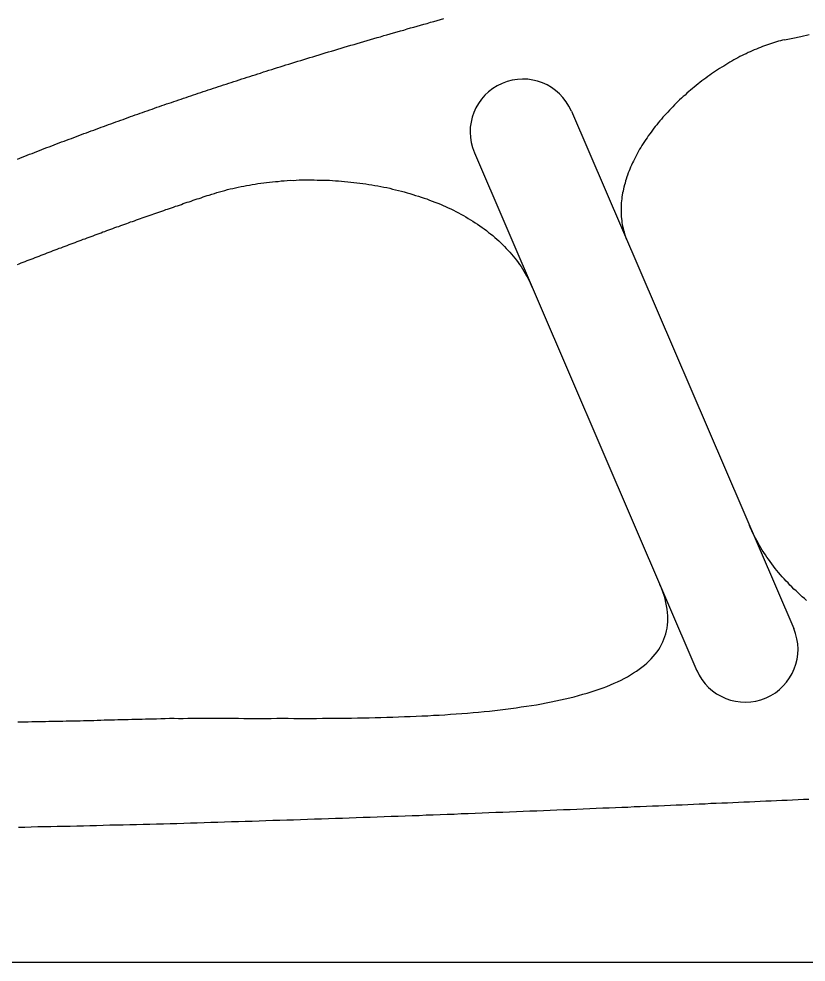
# Model space of a CAD drawing. Header units: millimetres. Extents: x 41 to 1041, y 1148 to 1248.
# Drawn here: x 424.16 to 461.46, y 1147.8 to 1192.49 of the extents above; entities that cross this region are included whole.
import ezdxf

# ---------------------------------------------------------------- set-up
doc = ezdxf.new("R2010")
doc.units = ezdxf.units.MM

msp = doc.modelspace()

# ---------------------------------------------------------------- linework, layer by layer
at = {"color": 3}
for p, q in [((450.336, 1188.125), (460.87, 1163.607)), ((445.743, 1186.151), (456.288, 1161.605))]:
    msp.add_line(p, q, dxfattribs=at)
msp.add_line((41.281, 1147.802), (1041.281, 1147.802))
msp.add_lwpolyline([(448.485, 1179.768), (448.485, 1179.768)], dxfattribs=at)
for points in [[(424.097, 1185.85, 0), (424.211, 1185.899, 0), (424.326, 1185.939, 0), (424.441, 1185.989, 0), (424.556, 1186.028, 0), (424.672, 1186.078, 0), (424.787, 1186.117, 0), (424.904, 1186.167, 0), (425.02, 1186.206, 0), (425.136, 1186.256, 0), (425.253, 1186.306, 0), (425.369, 1186.345, 0), (425.487, 1186.395, 0), (425.604, 1186.434, 0), (425.72, 1186.484, 0), (425.837, 1186.524, 0), (425.954, 1186.573, 0), (426.071, 1186.613, 0), (426.188, 1186.662, 0), (426.306, 1186.702, 0), (426.423, 1186.751, 0), (426.541, 1186.791, 0), (426.658, 1186.831, 0), (426.775, 1186.88, 0), (426.892, 1186.92, 0), (427.01, 1186.969, 0), (427.127, 1187.009, 0), (427.244, 1187.058, 0), (427.361, 1187.098, 0), (427.478, 1187.138, 0), (427.595, 1187.187, 0), (427.713, 1187.227, 0), (427.83, 1187.266, 0), (427.946, 1187.316, 0), (428.063, 1187.355, 0), (428.179, 1187.395, 0), (428.295, 1187.445, 0), (428.412, 1187.484, 0), (428.528, 1187.524, 0), (428.644, 1187.563, 0), (428.76, 1187.613, 0), (428.875, 1187.652, 0), (428.991, 1187.692, 0), (429.106, 1187.732, 0), (429.222, 1187.771, 0), (429.336, 1187.821, 0), (429.451, 1187.86, 0), (429.565, 1187.9, 0), (429.679, 1187.94, 0), (429.794, 1187.979, 0), (429.908, 1188.019, 0), (430.023, 1188.058, 0), (430.137, 1188.098, 0), (430.25, 1188.137, 0), (430.364, 1188.177, 0), (430.478, 1188.217, 0), (430.592, 1188.256, 0), (430.706, 1188.306, 0), (430.821, 1188.345, 0), (430.935, 1188.385, 0), (431.049, 1188.425, 0), (431.163, 1188.464, 0), (431.277, 1188.494, 0), (431.392, 1188.533, 0), (431.507, 1188.573, 0), (431.622, 1188.613, 0), (431.737, 1188.652, 0), (431.852, 1188.692, 0), (431.968, 1188.731, 0), (432.083, 1188.771, 0), (432.199, 1188.81, 0), (432.315, 1188.85, 0), (432.433, 1188.89, 0), (432.549, 1188.929, 0), (432.666, 1188.969, 0), (432.784, 1189.008, 0), (432.901, 1189.048, 0), (433.019, 1189.087, 0), (433.138, 1189.127, 0), (433.258, 1189.167, 0), (433.377, 1189.206, 0), (433.497, 1189.246, 0), (433.617, 1189.285, 0), (433.738, 1189.325, 0), (433.859, 1189.364, 0), (433.981, 1189.404, 0), (434.104, 1189.444, 0), (434.226, 1189.483, 0), (434.35, 1189.523, 0), (434.473, 1189.562, 0), (434.598, 1189.602, 0), (434.723, 1189.651, 0), (434.849, 1189.691, 0), (434.975, 1189.73, 0), (435.102, 1189.77, 0), (435.23, 1189.809, 0), (435.358, 1189.849, 0), (435.487, 1189.888, 0), (435.616, 1189.928, 0), (435.748, 1189.978, 0), (435.879, 1190.017, 0), (436.011, 1190.057, 0), (436.143, 1190.096, 0), (436.276, 1190.146, 0), (436.411, 1190.185, 0), (436.547, 1190.225, 0), (436.682, 1190.264, 0), (436.819, 1190.314, 0), (436.957, 1190.353, 0), (437.095, 1190.393, 0), (437.234, 1190.442, 0), (437.374, 1190.482, 0), (437.517, 1190.521, 0), (437.659, 1190.571, 0), (437.802, 1190.61, 0), (437.946, 1190.66, 0), (438.09, 1190.699, 0), (438.236, 1190.748, 0), (438.383, 1190.788, 0), (438.531, 1190.837, 0), (438.679, 1190.877, 0), (438.827, 1190.926, 0), (438.977, 1190.966, 0), (439.127, 1191.015, 0), (439.279, 1191.055, 0), (439.43, 1191.104, 0), (439.582, 1191.154, 0), (439.735, 1191.193, 0), (439.888, 1191.242, 0), (440.041, 1191.282, 0), (440.197, 1191.331, 0), (440.351, 1191.381, 0), (440.506, 1191.42, 0), (440.662, 1191.47, 0), (440.818, 1191.509, 0), (440.974, 1191.559, 0), (441.132, 1191.608, 0), (441.288, 1191.647, 0), (441.446, 1191.697, 0), (441.603, 1191.736, 0), (441.761, 1191.786, 0), (441.919, 1191.835, 0), (442.078, 1191.875, 0), (442.236, 1191.924, 0), (442.395, 1191.963, 0), (442.553, 1192.013, 0), (442.712, 1192.062, 0), (442.87, 1192.102, 0), (443.03, 1192.151, 0), (443.189, 1192.19, 0), (443.348, 1192.24, 0), (443.506, 1192.279, 0), (443.665, 1192.329, 0), (443.824, 1192.368, 0), (443.984, 1192.418, 0), (444.143, 1192.457, 0), (444.302, 1192.506, 0)], [(460.435, 1191.498, 0), (460.341, 1191.478, 0), (460.248, 1191.448, 0), (460.154, 1191.429, 0), (460.059, 1191.399, 0), (459.965, 1191.37, 0), (459.87, 1191.34, 0), (459.774, 1191.31, 0), (459.678, 1191.281, 0), (459.582, 1191.251, 0), (459.486, 1191.211, 0), (459.39, 1191.182, 0), (459.293, 1191.142, 0), (459.197, 1191.102, 0), (459.1, 1191.063, 0), (459.004, 1191.023, 0), (458.906, 1190.983, 0), (458.809, 1190.934, 0), (458.712, 1190.894, 0), (458.615, 1190.844, 0), (458.518, 1190.805, 0), (458.421, 1190.755, 0), (458.323, 1190.705, 0), (458.226, 1190.646, 0), (458.13, 1190.596, 0), (458.033, 1190.547, 0), (457.937, 1190.487, 0), (457.84, 1190.437, 0), (457.744, 1190.378, 0), (457.648, 1190.318, 0), (457.552, 1190.258, 0), (457.457, 1190.199, 0), (457.361, 1190.139, 0), (457.266, 1190.079, 0), (457.172, 1190.02, 0), (457.078, 1189.95, 0), (456.983, 1189.89, 0), (456.89, 1189.821, 0), (456.797, 1189.761, 0), (456.705, 1189.691, 0), (456.612, 1189.622, 0), (456.52, 1189.552, 0), (456.43, 1189.482, 0), (456.339, 1189.413, 0), (456.248, 1189.333, 0), (456.159, 1189.263, 0), (456.071, 1189.194, 0), (455.983, 1189.114, 0), (455.894, 1189.044, 0), (455.808, 1188.965, 0), (455.722, 1188.885, 0), (455.636, 1188.815, 0), (455.551, 1188.736, 0), (455.467, 1188.656, 0), (455.384, 1188.576, 0), (455.301, 1188.496, 0), (455.22, 1188.417, 0), (455.14, 1188.327, 0), (455.059, 1188.247, 0), (454.98, 1188.168, 0), (454.903, 1188.078, 0), (454.826, 1187.998, 0), (454.749, 1187.918, 0), (454.674, 1187.829, 0), (454.601, 1187.739, 0), (454.527, 1187.659, 0), (454.455, 1187.57, 0), (454.385, 1187.48, 0), (454.314, 1187.4, 0), (454.246, 1187.31, 0), (454.179, 1187.221, 0), (454.112, 1187.131, 0), (454.047, 1187.041, 0), (453.983, 1186.951, 0), (453.92, 1186.861, 0), (453.859, 1186.772, 0), (453.799, 1186.682, 0), (453.74, 1186.592, 0), (453.683, 1186.492, 0), (453.627, 1186.403, 0), (453.572, 1186.313, 0), (453.519, 1186.223, 0), (453.467, 1186.123, 0), (453.416, 1186.033, 0), (453.368, 1185.943, 0), (453.321, 1185.844, 0), (453.274, 1185.754, 0), (453.23, 1185.664, 0), (453.188, 1185.564, 0), (453.146, 1185.474, 0), (453.107, 1185.374, 0), (453.069, 1185.285, 0), (453.032, 1185.195, 0), (452.998, 1185.095, 0), (452.966, 1185.005, 0), (452.934, 1184.905, 0), (452.905, 1184.815, 0), (452.878, 1184.715, 0), (452.851, 1184.625, 0), (452.827, 1184.525, 0), (452.806, 1184.435, 0), (452.785, 1184.336, 0), (452.767, 1184.246, 0), (452.751, 1184.146, 0), (452.735, 1184.056, 0), (452.723, 1183.966, 0), (452.712, 1183.866, 0), (452.704, 1183.776, 0), (452.698, 1183.676, 0), (452.692, 1183.586, 0), (452.69, 1183.496, 0), (452.69, 1183.396, 0), (452.692, 1183.306, 0), (452.696, 1183.216, 0), (452.702, 1183.126, 0), (452.71, 1183.026, 0), (452.721, 1182.936, 0), (452.734, 1182.846, 0), (452.748, 1182.756, 0), (452.766, 1182.666, 0), (452.786, 1182.576, 0), (452.807, 1182.485, 0), (452.832, 1182.395, 0), (452.859, 1182.305, 0), (452.887, 1182.215, 0), (452.919, 1182.125, 0), (452.953, 1182.035, 0), (452.99, 1181.945, 0)], [(460.435, 1191.498, 0), (460.822, 1191.576, 0), (461.209, 1191.665, 0), (461.595, 1191.754, 0)], [(433.186, 1184.147, 0), (433.307, 1184.186, 0), (433.427, 1184.226, 0), (433.549, 1184.265, 0), (433.672, 1184.295, 0), (433.795, 1184.335, 0), (433.92, 1184.364, 0), (434.046, 1184.404, 0), (434.173, 1184.433, 0), (434.301, 1184.463, 0), (434.43, 1184.492, 0), (434.56, 1184.522, 0), (434.69, 1184.551, 0), (434.822, 1184.571, 0), (434.954, 1184.6, 0), (435.087, 1184.62, 0), (435.22, 1184.639, 0), (435.355, 1184.669, 0), (435.49, 1184.688, 0), (435.626, 1184.708, 0), (435.763, 1184.727, 0), (435.9, 1184.737, 0), (436.038, 1184.756, 0), (436.176, 1184.776, 0), (436.315, 1184.785, 0), (436.454, 1184.795, 0), (436.594, 1184.814, 0), (436.735, 1184.824, 0), (436.875, 1184.833, 0), (437.016, 1184.843, 0), (437.158, 1184.842, 0), (437.3, 1184.852, 0), (437.442, 1184.861, 0), (437.585, 1184.861, 0), (437.728, 1184.86, 0), (437.871, 1184.86, 0), (438.014, 1184.869, 0), (438.158, 1184.859, 0), (438.301, 1184.858, 0), (438.445, 1184.858, 0), (438.589, 1184.857, 0), (438.733, 1184.847, 0), (438.877, 1184.846, 0), (439.021, 1184.836, 0), (439.166, 1184.825, 0), (439.31, 1184.815, 0), (439.454, 1184.804, 0), (439.598, 1184.794, 0), (439.742, 1184.773, 0), (439.886, 1184.762, 0), (440.029, 1184.742, 0), (440.173, 1184.731, 0), (440.315, 1184.711, 0), (440.458, 1184.69, 0), (440.601, 1184.67, 0), (440.743, 1184.649, 0), (440.886, 1184.629, 0), (441.027, 1184.598, 0), (441.169, 1184.578, 0), (441.31, 1184.547, 0), (441.451, 1184.517, 0), (441.591, 1184.496, 0), (441.731, 1184.466, 0), (441.869, 1184.425, 0), (442.008, 1184.395, 0), (442.146, 1184.364, 0), (442.283, 1184.324, 0), (442.42, 1184.293, 0), (442.557, 1184.253, 0), (442.692, 1184.212, 0), (442.827, 1184.172, 0), (442.96, 1184.131, 0), (443.094, 1184.091, 0), (443.227, 1184.05, 0), (443.359, 1184, 0), (443.49, 1183.959, 0), (443.62, 1183.909, 0), (443.748, 1183.858, 0), (443.877, 1183.808, 0), (444.004, 1183.757, 0), (444.131, 1183.707, 0), (444.257, 1183.647, 0), (444.38, 1183.596, 0), (444.504, 1183.536, 0), (444.626, 1183.485, 0), (444.747, 1183.425, 0), (444.868, 1183.364, 0), (444.986, 1183.304, 0), (445.104, 1183.233, 0), (445.22, 1183.173, 0), (445.336, 1183.113, 0), (445.449, 1183.042, 0), (445.562, 1182.972, 0), (445.674, 1182.901, 0), (445.784, 1182.831, 0), (445.892, 1182.761, 0), (446, 1182.69, 0), (446.106, 1182.61, 0), (446.21, 1182.539, 0), (446.312, 1182.459, 0), (446.414, 1182.379, 0), (446.514, 1182.308, 0), (446.613, 1182.228, 0), (446.709, 1182.138, 0), (446.804, 1182.057, 0), (446.898, 1181.977, 0), (446.989, 1181.887, 0), (447.08, 1181.796, 0), (447.169, 1181.706, 0), (447.255, 1181.616, 0), (447.34, 1181.525, 0), (447.423, 1181.435, 0), (447.504, 1181.345, 0), (447.584, 1181.244, 0), (447.661, 1181.154, 0), (447.736, 1181.054, 0), (447.81, 1180.954, 0), (447.882, 1180.853, 0), (447.952, 1180.753, 0), (448.02, 1180.643, 0), (448.085, 1180.543, 0), (448.149, 1180.432, 0), (448.21, 1180.322, 0), (448.269, 1180.222, 0), (448.327, 1180.112, 0), (448.381, 1179.992, 0), (448.435, 1179.881, 0), (448.486, 1179.771, 0)], [(424.093, 1180.86, 0), (424.186, 1180.889, 0), (424.28, 1180.929, 0), (424.372, 1180.969, 0), (424.466, 1180.998, 0), (424.559, 1181.038, 0), (424.652, 1181.078, 0), (424.746, 1181.107, 0), (424.839, 1181.147, 0), (424.934, 1181.187, 0), (425.028, 1181.216, 0), (425.122, 1181.256, 0), (425.216, 1181.296, 0), (425.31, 1181.325, 0), (425.404, 1181.365, 0), (425.499, 1181.405, 0), (425.593, 1181.434, 0), (425.688, 1181.474, 0), (425.783, 1181.514, 0), (425.877, 1181.543, 0), (425.972, 1181.583, 0), (426.067, 1181.623, 0), (426.161, 1181.652, 0), (426.256, 1181.692, 0), (426.352, 1181.722, 0), (426.446, 1181.761, 0), (426.541, 1181.801, 0), (426.636, 1181.831, 0), (426.73, 1181.87, 0), (426.825, 1181.9, 0), (426.92, 1181.94, 0), (427.014, 1181.979, 0), (427.11, 1182.009, 0), (427.205, 1182.049, 0), (427.299, 1182.078, 0), (427.394, 1182.118, 0), (427.489, 1182.147, 0), (427.583, 1182.187, 0), (427.677, 1182.217, 0), (427.772, 1182.256, 0), (427.867, 1182.286, 0), (427.961, 1182.326, 0), (428.056, 1182.355, 0), (428.15, 1182.395, 0), (428.244, 1182.425, 0), (428.338, 1182.464, 0), (428.431, 1182.494, 0), (428.525, 1182.534, 0), (428.62, 1182.563, 0), (428.713, 1182.603, 0), (428.807, 1182.633, 0), (428.9, 1182.662, 0), (428.993, 1182.702, 0), (429.086, 1182.732, 0), (429.179, 1182.771, 0), (429.272, 1182.801, 0), (429.365, 1182.831, 0), (429.458, 1182.87, 0), (429.55, 1182.9, 0), (429.643, 1182.93, 0), (429.735, 1182.969, 0), (429.827, 1182.999, 0), (429.919, 1183.029, 0), (430.012, 1183.068, 0), (430.105, 1183.098, 0), (430.197, 1183.128, 0), (430.289, 1183.157, 0), (430.381, 1183.197, 0), (430.473, 1183.227, 0), (430.565, 1183.256, 0), (430.657, 1183.286, 0), (430.749, 1183.326, 0), (430.841, 1183.355, 0), (430.935, 1183.385, 0), (431.027, 1183.415, 0), (431.119, 1183.454, 0), (431.212, 1183.484, 0), (431.304, 1183.514, 0), (431.397, 1183.543, 0), (431.489, 1183.573, 0), (431.582, 1183.613, 0), (431.676, 1183.642, 0), (431.769, 1183.672, 0), (431.862, 1183.702, 0), (431.955, 1183.741, 0), (432.049, 1183.771, 0), (432.142, 1183.801, 0), (432.236, 1183.83, 0), (432.33, 1183.86, 0), (432.424, 1183.9, 0), (432.52, 1183.929, 0), (432.614, 1183.959, 0), (432.709, 1183.989, 0), (432.804, 1184.018, 0), (432.899, 1184.058, 0), (432.995, 1184.087, 0), (433.09, 1184.117, 0), (433.186, 1184.147, 0)], [(461.483, 1164.934, 0), (461.379, 1165.024, 0), (461.277, 1165.115, 0), (461.177, 1165.205, 0), (461.077, 1165.295, 0), (460.979, 1165.386, 0), (460.883, 1165.476, 0), (460.787, 1165.576, 0), (460.693, 1165.667, 0), (460.6, 1165.767, 0), (460.509, 1165.857, 0), (460.418, 1165.958, 0), (460.33, 1166.058, 0), (460.243, 1166.158, 0), (460.157, 1166.259, 0), (460.073, 1166.359, 0), (459.99, 1166.459, 0), (459.909, 1166.57, 0), (459.829, 1166.67, 0), (459.75, 1166.78, 0), (459.674, 1166.89, 0), (459.599, 1166.991, 0), (459.526, 1167.101, 0), (459.453, 1167.211, 0), (459.383, 1167.321, 0), (459.315, 1167.432, 0), (459.248, 1167.542, 0), (459.183, 1167.662, 0), (459.119, 1167.772, 0), (459.057, 1167.893, 0), (458.998, 1168.003, 0), (458.939, 1168.123, 0), (458.883, 1168.243, 0), (458.828, 1168.364, 0), (458.776, 1168.484, 0)], [(430.491, 1159.336, 0), (430.688, 1159.336, 0), (430.89, 1159.345, 0), (431.095, 1159.344, 0), (431.305, 1159.353, 0), (431.517, 1159.353, 0), (431.733, 1159.352, 0), (431.953, 1159.351, 0), (432.176, 1159.36, 0), (432.402, 1159.359, 0), (432.632, 1159.359, 0), (432.864, 1159.358, 0), (433.099, 1159.357, 0), (433.337, 1159.356, 0), (433.578, 1159.355, 0), (433.822, 1159.354, 0), (434.068, 1159.353, 0), (434.316, 1159.363, 0), (434.567, 1159.362, 0), (434.82, 1159.351, 0), (435.075, 1159.35, 0), (435.333, 1159.349, 0), (435.592, 1159.348, 0), (435.853, 1159.347, 0), (436.116, 1159.346, 0), (436.38, 1159.355, 0), (436.647, 1159.354, 0), (436.914, 1159.353, 0), (437.183, 1159.352, 0), (437.453, 1159.351, 0), (437.725, 1159.35, 0), (437.998, 1159.349, 0), (438.271, 1159.348, 0), (438.546, 1159.357, 0), (438.821, 1159.356, 0), (439.097, 1159.355, 0), (439.373, 1159.364, 0), (439.65, 1159.363, 0), (439.928, 1159.362, 0), (440.206, 1159.371, 0), (440.484, 1159.38, 0), (440.762, 1159.379, 0), (441.04, 1159.388, 0), (441.318, 1159.397, 0), (441.597, 1159.406, 0), (441.875, 1159.415, 0), (442.152, 1159.424, 0), (442.429, 1159.433, 0), (442.705, 1159.442, 0), (442.981, 1159.451, 0), (443.256, 1159.47, 0), (443.53, 1159.479, 0), (443.803, 1159.498, 0), (444.075, 1159.507, 0), (444.346, 1159.526, 0), (444.615, 1159.545, 0), (444.884, 1159.564, 0), (445.151, 1159.583, 0), (445.416, 1159.602, 0), (445.68, 1159.631, 0), (445.942, 1159.65, 0), (446.203, 1159.679, 0), (446.461, 1159.698, 0), (446.718, 1159.727, 0), (446.972, 1159.757, 0), (447.224, 1159.786, 0), (447.474, 1159.825, 0), (447.721, 1159.854, 0), (447.966, 1159.893, 0), (448.208, 1159.922, 0), (448.449, 1159.961, 0), (448.685, 1160, 0), (448.919, 1160.039, 0), (449.15, 1160.089, 0), (449.378, 1160.128, 0), (449.602, 1160.177, 0), (449.825, 1160.226, 0), (450.043, 1160.275, 0), (450.257, 1160.325, 0), (450.468, 1160.374, 0), (450.676, 1160.433, 0), (450.88, 1160.492, 0), (451.08, 1160.542, 0), (451.276, 1160.611, 0), (451.468, 1160.67, 0), (451.655, 1160.73, 0), (451.839, 1160.799, 0), (452.018, 1160.868, 0), (452.193, 1160.938, 0), (452.363, 1161.017, 0), (452.53, 1161.086, 0), (452.69, 1161.166, 0), (452.846, 1161.245, 0), (452.998, 1161.325, 0), (453.144, 1161.414, 0), (453.285, 1161.504, 0), (453.422, 1161.593, 0), (453.552, 1161.683, 0), (453.677, 1161.772, 0), (453.797, 1161.872, 0), (453.911, 1161.971, 0), (454.019, 1162.071, 0), (454.123, 1162.171, 0), (454.219, 1162.28, 0), (454.31, 1162.39, 0), (454.395, 1162.5, 0), (454.473, 1162.619, 0), (454.546, 1162.729, 0), (454.612, 1162.849, 0), (454.672, 1162.979, 0), (454.725, 1163.098, 0), (454.772, 1163.228, 0), (454.811, 1163.358, 0), (454.843, 1163.498, 0), (454.87, 1163.628, 0), (454.888, 1163.778, 0), (454.9, 1163.918, 0), (454.905, 1164.058, 0), (454.902, 1164.208, 0), (454.892, 1164.368, 0), (454.873, 1164.518, 0), (454.848, 1164.678, 0), (454.815, 1164.838, 0), (454.774, 1165.008, 0), (454.726, 1165.168, 0), (454.668, 1165.349, 0), (454.604, 1165.519, 0), (454.53, 1165.699, 0)], [(424.121, 1159.18, 0), (424.284, 1159.179, 0), (424.448, 1159.188, 0), (424.611, 1159.188, 0), (424.774, 1159.197, 0), (424.938, 1159.197, 0), (425.101, 1159.196, 0), (425.265, 1159.205, 0), (425.428, 1159.205, 0), (425.591, 1159.214, 0), (425.755, 1159.214, 0), (425.918, 1159.213, 0), (426.081, 1159.222, 0), (426.245, 1159.222, 0), (426.408, 1159.231, 0), (426.571, 1159.231, 0), (426.735, 1159.24, 0), (426.898, 1159.239, 0), (427.061, 1159.239, 0), (427.225, 1159.248, 0), (427.388, 1159.248, 0), (427.551, 1159.257, 0), (427.715, 1159.257, 0), (427.878, 1159.266, 0), (428.041, 1159.265, 0), (428.205, 1159.275, 0), (428.368, 1159.274, 0), (428.531, 1159.284, 0), (428.695, 1159.283, 0), (428.858, 1159.292, 0), (429.021, 1159.292, 0), (429.184, 1159.301, 0), (429.348, 1159.301, 0), (429.511, 1159.31, 0), (429.674, 1159.309, 0), (429.838, 1159.319, 0), (430.001, 1159.318, 0), (430.164, 1159.328, 0), (430.327, 1159.327, 0), (430.491, 1159.336, 0)], [(461.583, 1155.513, 0), (461.328, 1155.504, 0), (461.074, 1155.485, 0), (460.82, 1155.476, 0), (460.566, 1155.467, 0), (460.311, 1155.458, 0), (460.057, 1155.439, 0), (459.801, 1155.43, 0), (459.545, 1155.421, 0), (459.288, 1155.412, 0), (459.031, 1155.403, 0), (458.773, 1155.384, 0), (458.514, 1155.375, 0), (458.254, 1155.366, 0), (457.993, 1155.356, 0), (457.73, 1155.337, 0), (457.467, 1155.328, 0), (457.202, 1155.319, 0), (456.936, 1155.31, 0), (456.669, 1155.291, 0), (456.399, 1155.282, 0), (456.129, 1155.273, 0), (455.856, 1155.254, 0), (455.581, 1155.245, 0), (455.305, 1155.236, 0), (455.026, 1155.227, 0), (454.746, 1155.208, 0), (454.464, 1155.199, 0), (454.179, 1155.19, 0), (453.892, 1155.171, 0), (453.603, 1155.162, 0), (453.311, 1155.153, 0), (453.018, 1155.135, 0), (452.721, 1155.126, 0), (452.423, 1155.117, 0), (452.123, 1155.098, 0), (451.82, 1155.089, 0), (451.516, 1155.08, 0), (451.209, 1155.061, 0), (450.901, 1155.052, 0), (450.591, 1155.033, 0), (450.28, 1155.024, 0), (449.967, 1155.016, 0), (449.652, 1154.997, 0), (449.336, 1154.988, 0), (449.017, 1154.969, 0), (448.698, 1154.96, 0), (448.377, 1154.951, 0), (448.056, 1154.933, 0), (447.733, 1154.924, 0), (447.41, 1154.905, 0), (447.085, 1154.896, 0), (446.759, 1154.887, 0), (446.432, 1154.868, 0), (446.105, 1154.86, 0), (445.777, 1154.841, 0), (445.448, 1154.832, 0), (445.119, 1154.823, 0), (444.789, 1154.804, 0), (444.458, 1154.796, 0), (444.128, 1154.777, 0), (443.796, 1154.768, 0), (443.465, 1154.759, 0), (443.133, 1154.74, 0), (442.802, 1154.732, 0), (442.47, 1154.723, 0), (442.137, 1154.704, 0), (441.806, 1154.695, 0), (441.474, 1154.686, 0), (441.143, 1154.668, 0), (440.811, 1154.659, 0), (440.48, 1154.65, 0), (440.149, 1154.631, 0), (439.818, 1154.623, 0), (439.488, 1154.614, 0), (439.158, 1154.605, 0), (438.827, 1154.586, 0), (438.498, 1154.577, 0), (438.168, 1154.568, 0), (437.839, 1154.56, 0), (437.51, 1154.541, 0), (437.181, 1154.532, 0), (436.852, 1154.523, 0), (436.524, 1154.514, 0), (436.196, 1154.506, 0), (435.869, 1154.497, 0), (435.542, 1154.478, 0), (435.215, 1154.469, 0), (434.889, 1154.46, 0), (434.562, 1154.452, 0), (434.237, 1154.443, 0), (433.912, 1154.434, 0), (433.588, 1154.425, 0), (433.264, 1154.416, 0), (432.94, 1154.407, 0), (432.617, 1154.389, 0), (432.295, 1154.38, 0), (431.973, 1154.371, 0), (431.652, 1154.362, 0), (431.331, 1154.353, 0), (431.011, 1154.345, 0), (430.691, 1154.336, 0), (430.372, 1154.327, 0), (430.054, 1154.318, 0), (429.736, 1154.309, 0), (429.419, 1154.3, 0), (429.103, 1154.291, 0), (428.787, 1154.293, 0), (428.472, 1154.284, 0), (428.158, 1154.275, 0), (427.845, 1154.266, 0), (427.532, 1154.257, 0), (427.22, 1154.248, 0), (426.909, 1154.239, 0), (426.599, 1154.231, 0), (426.289, 1154.232, 0), (425.981, 1154.223, 0), (425.673, 1154.214, 0), (425.366, 1154.205, 0), (425.06, 1154.206, 0), (424.755, 1154.197, 0), (424.451, 1154.188, 0), (424.148, 1154.179, 0)]]:
    msp.add_polyline3d(points, dxfattribs=at)
for centre, start, end in [((448.04, 1187.138), 23.2495, 203.2495), ((458.573, 1162.62), 203.2495, 23.2495)]:
    msp.add_arc(centre, 2.5, start, end, dxfattribs=at)

doc.saveas('drawing.dxf')
